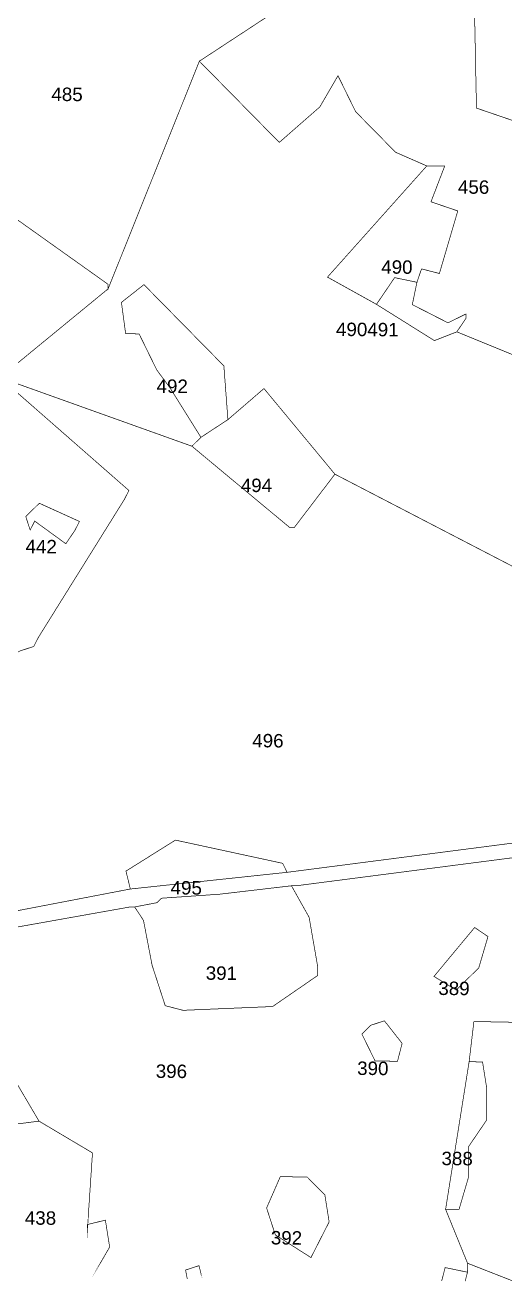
# Model space of a CAD drawing. Header units: metres. Extents: x 326467 to 340077, y 1811030 to 1824953.
# Drawn here: x 327200 to 327634, y 1811089 to 1812224 of the extents above; entities that cross this region are included whole.
import ezdxf

# ---------------------------------------------------------------- set-up
doc = ezdxf.new("R2010")
doc.units = ezdxf.units.M
doc.header["$MEASUREMENT"] = 0
doc.layers.add('SURVEY NO.', color=7, linetype='Continuous')
doc.layers.add('SURVEY PLOT BOUNDARY', color=35, linetype='Continuous')
doc.styles.add('PDF Arial', font='arial.ttf')

# ---------------------------------------------------------------- blocks, each defined once
blk = doc.blocks.new('16')
at = {"layer": 'SURVEY PLOT BOUNDARY', "lineweight": 18, "const_width": 0.6064283831244436}
for points in [[(327117.1895445919, 1811396.707622374), (327212.9599006444, 1811234.235979417), (327123.9328594318, 1811222.793035578)], [(327123.9328594318, 1811222.793035578), (327212.9599006444, 1811234.235979417), (327261.2507108247, 1811205.560141138), (327256.6779256442, 1811136.859104069), (327256.7091248532, 1811140.902176486), (327272.9100027943, 1811144.820472214), (327276.7652903909, 1811120.530843056), (327272.9100027943, 1811144.820472214), (327256.7091248532, 1811140.902176486), (327256.6779256442, 1811136.859104069), (327261.2507108247, 1811205.560141138), (327212.9599006444, 1811234.235979417), (327117.1895445919, 1811396.707622374)], [(327121.231943219, 1811396.676428365), (327295.3061096587, 1811427.679654234), (327299.3485925094, 1811427.648459575), (327307.3398763602, 1811415.456853657), (327315.1126815242, 1811374.963741474), (327326.9592529716, 1811338.482506398), (327343.0977324946, 1811334.314657293), (327423.9775780349, 1811337.733844319), (327464.6202956637, 1811365.723408537), (327464.6826940817, 1811373.80955337), (327456.9410039031, 1811418.345738619), (327440.9897196342, 1811446.772022222), (327445.0321182613, 1811446.740828212), (327651.4145271797, 1811473.451427639)], [(327973.6235425618, 1811317.319134253), (327605.7934346531, 1811324.200884939), (327601.4702431448, 1811287.844427202), (327613.5975232498, 1811287.750844523), (327617.4527259728, 1811263.461131792), (327617.2343315096, 1811235.159624877), (327600.8774575234, 1811211.025967067), (327600.6590630603, 1811182.724460153), (327592.3557871192, 1811154.485341907), (327580.2285070143, 1811154.578924586), (327600.0662780888, 1811105.906084242), (327642.2315268617, 1811089.407454646), (327600.0662780888, 1811105.906084242), (327600.0038796708, 1811097.819939409), (327579.822917297, 1811102.018983174), (327576.6974575319, 1811089.913161919), (327579.822917297, 1811102.018983174), (327600.0038796708, 1811097.819939409), (327597.9202398274, 1811089.749391906), (327600.0038796708, 1811097.819939409), (327600.0662780888, 1811105.906084242), (327580.2285070143, 1811154.578924586), (327601.4702431448, 1811287.844427202), (327605.7934346531, 1811324.200884939), (327973.6235425618, 1811317.319134253)], [(327651.4145271797, 1811473.451427639), (327445.0321182613, 1811446.740828212), (327440.9897196342, 1811446.772022222), (327376.248353617, 1811439.184986092), (327323.6655511374, 1811435.54743905), (327319.5919533013, 1811431.535560643), (327299.3485925094, 1811427.648459575), (327295.3061096587, 1811427.679654234), (327121.231943219, 1811396.676428365)], [(327153.7273809519, 1811416.64223642), (327295.4309064947, 1811443.8519439), (327437.0408344105, 1811458.93243413), (327643.4233275526, 1811485.643032908)], [(327709.7557696563, 1811699.426847145), (327480.2418878292, 1811818.454020714), (327416.155790075, 1811895.771588901), (327383.5979539241, 1811867.719636013), (327379.9298615816, 1811916.267699669), (327307.7276824907, 1811989.604499886), (327287.3907240717, 1811973.588181568), (327291.2148124593, 1811945.255479994), (327303.3420925643, 1811945.161897315), (327319.2621776242, 1811912.692541296), (327331.2647451166, 1811896.426668302), (327359.2185126544, 1811851.734512355), (327351.0713169822, 1811843.710755542), (327177.7146481264, 1811905.698195898), (327275.3570415938, 1811985.810981496), (327357.7968482352, 1812191.383873562), (327429.9990266763, 1812118.046989122), (327466.6305455369, 1812150.110903991), (327483.0186187321, 1812178.287634217), (327498.9387880156, 1812145.818277548), (327535.0398347994, 1812109.149793541), (327563.243280233, 1812096.802216275), (327473.5297721983, 1811996.411679926), (327517.8093829605, 1811971.810108073), (327570.1113925589, 1811939.060003368), (327590.3859525598, 1811946.990176853), (327691.1347683836, 1811905.77959595)], [(327716.9804882537, 1812111.789123827), (327608.1156766166, 1812149.019104556), (327605.1963652907, 1812294.600906204)], [(327605.1963652907, 1812294.600906204), (327608.1156766166, 1812149.019104556), (327716.9804882537, 1812111.789123827)], [(327691.1347683836, 1811905.77959595), (327590.3859525598, 1811946.990176853), (327598.5644316647, 1811959.057005433), (327598.5956308738, 1811963.100077849), (327582.3634695, 1811955.138710355), (327550.1488246483, 1811971.560554047), (327554.3472193205, 1811991.744722119), (327558.4832997983, 1812003.842744708), (327574.6217793214, 1811999.674895604), (327591.2283312034, 1812056.153132094), (327567.0361694116, 1812064.426442285), (327579.4130431887, 1812096.677438937), (327563.243280233, 1812096.802216275), (327535.0398347994, 1812109.149793541), (327498.9387880156, 1812145.818277548), (327483.0186187321, 1812178.287634217), (327466.6305455369, 1812150.110903991), (327429.9990266763, 1812118.046989122), (327357.7968482352, 1812191.383873562), (327455.3143606429, 1812255.324370144)], [(327517.8093829605, 1811971.810108073), (327517.8093829605, 1811971.810108073)], [(327643.4233275526, 1811485.643032908), (327437.0408344105, 1811458.93243413), (327433.0608342015, 1811467.049772973), (327336.1984209596, 1811488.013797784), (327291.5133047038, 1811460.055427575), (327295.4309064947, 1811443.8519439), (327153.7273809519, 1811416.64223642)], [(327196.0236573088, 1811658.914722929), (327208.1822208465, 1811662.864212017), (327212.2870178916, 1811670.91916284), (327290.0604410755, 1811795.661716365), (327294.1652381207, 1811803.716667188), (327177.7146481264, 1811905.698195898), (327351.0713169822, 1811843.710755542), (327439.4431741553, 1811770.249094413), (327443.485657006, 1811770.217899754), (327480.2418878292, 1811818.454020714), (327709.7557696563, 1811699.426847145)]]:
    blk.add_lwpolyline(points, dxfattribs=at)
for points in [[(327275.3570415938, 1811985.810981496), (327275.3882408029, 1811989.854053912), (327114.564525993, 1812104.307852353), (327188.8882519475, 1812305.900060672), (327188.9194511565, 1812309.943133088), (327257.6096181738, 1812305.369757959), (327371.047299865, 1812336.840897872), (327399.0011516264, 1812292.148741276), (327455.3143606429, 1812255.324370144), (327357.7968482352, 1812191.383873562)], [(327275.3570415938, 1811985.810981496), (327177.7146481264, 1811905.698195898), (327069.4738200198, 1812023.789540731), (327057.4401375419, 1812036.012340658), (327053.4912523183, 1812048.172752567), (327082.1626858872, 1812096.471261546), (327114.564525993, 1812104.307852353), (327275.3882408029, 1811989.854053912)], [(327517.8093829605, 1811971.810108073), (327473.5297721983, 1811996.411679926), (327563.243280233, 1812096.802216275), (327579.4130431887, 1812096.677438937), (327567.0361694116, 1812064.426442285), (327591.2283312034, 1812056.153132094), (327574.6217793214, 1811999.674895604), (327558.4832997983, 1812003.842744708), (327554.3472193205, 1811991.744722119), (327534.1662569467, 1811995.943765883)], [(327359.2185126544, 1811851.734512355), (327331.2647451166, 1811896.426668302), (327319.2621776242, 1811912.692541296), (327303.3420925643, 1811945.161897315), (327291.2148124593, 1811945.255479994), (327287.3907240717, 1811973.588181568), (327307.7276824907, 1811989.604499886), (327379.9298615816, 1811916.267699669), (327383.5979539241, 1811867.719636013)], [(327550.1488246483, 1811971.560554047), (327582.3634695, 1811955.138710355), (327598.5956308738, 1811963.100077849), (327598.5644316647, 1811959.057005433), (327590.3859525598, 1811946.990176853), (327570.1113925589, 1811939.060003368), (327517.8093829605, 1811971.810108073), (327534.1662569467, 1811995.943765883), (327554.3472193205, 1811991.744722119)], [(327290.0604410755, 1811795.661716365), (327212.2870178916, 1811670.91916284), (327208.1822208465, 1811662.864212017), (327196.0236573088, 1811658.914722929), (327066.1355040044, 1811591.180707957), (327045.9545416306, 1811595.379751721), (327045.9857408396, 1811599.422824138), (327079.5107524703, 1811752.810021932), (327177.7146481264, 1811905.698195898), (327294.1652381207, 1811803.716667188)], [(327416.155790075, 1811895.771588901), (327480.2418878292, 1811818.454020714), (327443.485657006, 1811770.217899754), (327439.4431741553, 1811770.249094413), (327351.0713169822, 1811843.710755542), (327359.2185126544, 1811851.734512355), (327383.5979539241, 1811867.719636013)], [(327249.4801218648, 1811775.758296979), (327245.375240596, 1811767.703346806), (327237.1967614911, 1811755.636518226), (327209.0557986991, 1811776.070239675), (327204.9509174303, 1811768.015289502), (327201.0021164303, 1811780.17570076), (327213.2229941624, 1811792.211335331)], [(327201.0021164303, 1811780.17570076), (327204.9509174303, 1811768.015289502), (327209.0557986991, 1811776.070239675), (327237.1967614911, 1811755.636518226), (327245.375240596, 1811767.703346806), (327249.4801218648, 1811775.758296979), (327213.2229941624, 1811792.211335331)], [(327437.0408344105, 1811458.93243413), (327295.4309064947, 1811443.8519439), (327291.5133047038, 1811460.055427575), (327336.1984209596, 1811488.013797784), (327433.0608342015, 1811467.049772973)], [(327423.9775780349, 1811337.733844319), (327343.0977324946, 1811334.314657293), (327326.9592529716, 1811338.482506398), (327315.1126815242, 1811374.963741474), (327307.3398763602, 1811415.456853657), (327299.3485925094, 1811427.648459575), (327319.5919533013, 1811431.535560643), (327323.6655511374, 1811435.54743905), (327376.248353617, 1811439.184986092), (327440.9897196342, 1811446.772022222), (327456.9410039031, 1811418.345738619), (327464.6826940817, 1811373.80955337), (327464.6202956637, 1811365.723408537)], [(327610.2102237885, 1811372.686559926), (327589.8420661606, 1811352.627169192), (327569.7235022048, 1811364.912357789), (327606.4486180426, 1811409.105405683), (327618.5134997295, 1811400.925678171)], [(327569.7235022048, 1811364.912357789), (327589.8420661606, 1811352.627169192), (327610.2102237885, 1811372.686559926), (327618.5134997295, 1811400.925678171), (327606.4486180426, 1811409.105405683)], [(327536.7912755456, 1811288.343535905), (327516.5791139628, 1811288.499507252), (327504.639029112, 1811312.851524429), (327512.7863090079, 1811320.875280593), (327524.9447883219, 1811324.82477033), (327540.9585552325, 1811304.48463091)], [(327516.5791139628, 1811288.499507252), (327536.7912755456, 1811288.343535905), (327540.9585552325, 1811304.48463091), (327524.9447883219, 1811324.82477033), (327512.7863090079, 1811320.875280593), (327504.639029112, 1811312.851524429)], [(327600.6590630603, 1811182.724460153), (327592.3557871192, 1811154.485341907), (327580.2285070143, 1811154.578924586), (327601.4702431448, 1811287.844427202), (327613.5975232498, 1811287.750844523), (327617.4527259728, 1811263.461131792), (327617.2343315096, 1811235.159624877), (327600.8774575234, 1811211.025967067)], [(327475.0316186224, 1811143.260758736), (327458.6123462181, 1811111.040956093), (327426.4288163519, 1811131.505872851), (327418.5312143518, 1811155.826695369), (327430.8768889199, 1811184.034619604), (327455.1314491298, 1811183.847454247), (327471.1764152495, 1811167.550387243)], [(327418.5312143518, 1811155.826695369), (327426.4288163519, 1811131.505872851), (327458.6123462181, 1811111.040956093), (327475.0316186224, 1811143.260758736), (327471.1764152495, 1811167.550387243), (327455.1314491298, 1811183.847454247), (327430.8768889199, 1811184.034619604)], [(327260.3771750838, 1811092.354113155), (327276.7652903909, 1811120.530843056)], [(327360.4273412293, 1811091.582055243), (327357.489139886, 1811103.734667999), (327345.3306605721, 1811099.785178262), (327346.8852216048, 1811091.686555825), (327345.3306605721, 1811099.785178262), (327357.489139886, 1811103.734667999)]]:
    blk.add_lwpolyline(points, close=True, dxfattribs=at)
at = {"layer": 'SURVEY NO.', "char_height": 12.12856766248887, "attachment_point": 7, "rotation": 359.5578739789213, "style": 'PDF Arial'}
for s, insert in [('485', (327224.1104518811, 1812155.331830102)), ('456', (327591.3477741684, 1812071.631619281)), ('490', (327522.0648221797, 1811999.386618499)), ('490491', (327481.2037100877, 1811943.095547366)), ('492', (327319.1008277079, 1811891.783376735)), ('494', (327395.2206921636, 1811802.243007971)), ('442', (327200.7471688871, 1811747.13731895)), ('496', (327405.5696173543, 1811571.69429756)), ('495', (327331.7762779532, 1811438.834320318)), ('391', (327363.5229346695, 1811361.766390381)), ('389', (327573.6358343484, 1811348.015070985)), ('390', (327500.3104837326, 1811275.801264213)), ('396', (327318.3698302782, 1811273.161933927)), ('388', (327576.4926623827, 1811194.34704093)), ('438', (327200.1096848607, 1811140.645094041)), ('392', (327422.3186654356, 1811122.757119549))]:
    blk.add_mtext(s, dxfattribs=dict(at, insert=insert))

msp = doc.modelspace()

# ---------------------------------------------------------------- block references
msp.add_blockref('16', (0, 0))

doc.saveas('drawing.dxf')
